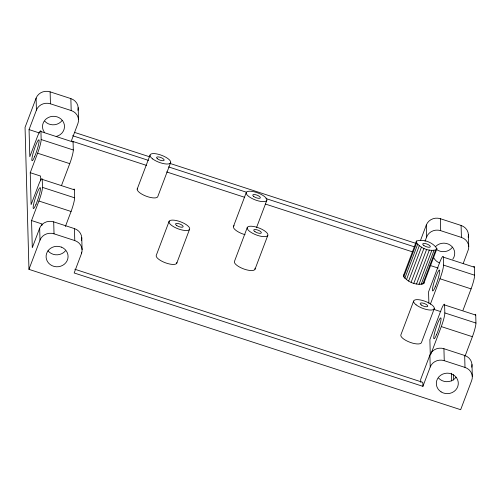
<?xml version="1.0" encoding="UTF-8"?>
<svg xmlns="http://www.w3.org/2000/svg" width="501" height="501" viewBox="0 0 501 501"><rect width="100%" height="100%" fill="white"/><g stroke="black" fill="none" stroke-linecap="round" stroke-linejoin="round"><path stroke-width="0.75" d="M403.349 275.882L416.488 241.056C423.395 238.695 433.202 242.446 436.903 248.715L423.765 283.541C416.863 285.902 407.056 282.144 403.349 275.882L403.674 274.968M416.488 241.056L416.168 241.97C419.869 248.233 429.676 251.99 436.578 249.63L436.903 248.715M423.765 283.541L424.09 282.627M77.962 110.352A10.997 10.245 -1.6 0 0 70.86 98.597L50.119 91.852A10.997 10.245 -1.6 0 0 36.097 98.158L25.05 127.392L28.958 269.356L460.663 409.699L471.704 380.472A10.997 10.245 -1.6 0 0 464.997 367.421L464.665 355.466L443.924 348.721A10.997 10.245 -1.6 0 0 429.902 355.027L420.683 379.42L420.765 382.319M61.642 185.126L69.752 163.652A10.997 1.422 -72 0 0 73.303 149.987L73.083 142.021L40.938 131.569A10.997 1.422 -72 0 0 37.168 137.261L29.809 156.744L29.058 129.602L36.423 110.12L36.097 98.158M71.073 211.478A10.997 1.415 -72 0 0 74.611 197.832L74.398 189.841L42.253 179.396A10.997 1.422 -72 0 0 38.489 185.088L31.118 204.59L30.242 172.701L37.606 153.2A10.997 1.422 -72 0 0 41.157 139.541L40.938 131.569M81.538 240.361A10.997 10.245 -1.6 0 0 74.436 228.606L53.701 221.862A10.997 10.245 -1.6 0 0 39.673 228.168L32.296 247.701L31.55 220.546L38.928 201.026A10.997 1.422 -72 0 0 42.472 187.361L42.253 179.396M71.411 140.768L77.899 123.603A10.997 10.245 -1.6 0 0 71.192 110.552L70.86 98.597M28.958 269.356L39.999 240.129L39.673 228.168M65.387 226.521L71.073 211.478L38.928 201.026M81.438 252.116L81.481 253.612L74.167 272.97L422.913 386.346L430.227 366.989L429.902 355.027M137.18 189.134L149.993 155.216M170.716 162.399L157.896 196.311A10.997 3.726 20.7 0 1 145.716 196.01A10.997 3.726 20.7 0 1 137.656 188.276M169.188 221.166L156.375 255.078A10.997 3.726 20.7 0 0 165.743 262.912A10.997 3.726 20.7 0 0 176.878 262.418M176.678 263.382L189.491 229.471A10.997 3.726 20.7 0 0 176.108 220.503A10.997 3.726 20.7 0 0 172.425 225.982A10.997 3.726 20.7 0 0 189.491 229.471M233.46 226.427L246.273 192.516M247.256 227.542L234.443 261.453A10.997 3.726 20.7 0 0 244.757 269.306A10.997 3.726 20.7 0 0 255.003 268.198M256.468 227.755L266.826 200.337A10.997 3.726 20.7 0 0 252.61 191.476A10.997 3.726 20.7 0 0 250.212 197.469A10.997 3.726 20.7 0 0 266.826 200.337M255.015 269.237L267.828 235.32A10.997 3.726 20.7 0 0 253.55 226.471A10.997 3.726 20.7 0 0 251.251 232.502A10.997 3.726 20.7 0 0 267.828 235.32M403.731 277.028L416.544 243.117M404.795 278.331L417.609 244.413M420.633 240.073L426.32 225.018A10.997 10.245 -1.6 0 1 440.348 218.712L461.089 225.456A10.997 10.245 -1.6 0 1 468.191 237.211M406.468 279.69L419.281 245.778M408.628 281.023L421.447 247.106M411.139 282.232L423.959 248.321M413.832 283.24L426.645 249.329M416.513 283.979L429.326 250.062M418.999 284.393L431.812 250.481M413.626 301.139L400.806 335.056A10.997 3.726 20.7 0 0 410.369 342.433A10.997 3.726 20.7 0 0 421.491 342.459L434.304 308.541M421.128 284.455L433.947 250.544M422.756 284.167L435.569 250.256M463.2 263.52L468.516 249.166A10.997 10.245 -1.6 0 0 461.415 237.411L461.089 225.456M425.03 241.269L426.652 236.979L426.32 225.018M430.372 304.17L439.978 278.763A10.997 1.422 -72 0 0 443.529 265.104L443.31 257.132L474.485 267.271L474.635 275.218A10.997 1.422 -72 0 1 471.084 288.883L462.999 310.263M430.86 354.176L441.293 326.589A10.997 1.422 -72 0 0 444.844 312.931L444.581 304.52A10.997 1.422 -72 0 0 440.855 310.651L429.877 339.684L430.29 354.871M465.122 355.954L472.399 336.71A10.997 1.422 -72 0 0 475.95 323.051L475.731 315.079A10.997 1.422 -72 0 0 475.192 314.371M36.423 110.12A10.997 10.245 -1.6 0 1 50.451 103.813L71.192 110.552M426.652 236.979A10.997 10.245 -1.6 0 1 440.68 230.673L461.415 237.411M74.718 132.452L149.824 156.869M169.902 163.395L416.037 243.411M72.601 135.715L148.446 160.37M168.524 166.896L246.605 192.278M265.937 198.565L414.659 246.912M72.182 141.226L146.542 165.405M166.62 171.931L244.701 197.313M265.524 204.082L412.755 251.947M29.058 129.602L39.429 132.972M443.529 265.104L474.635 275.218M430.033 265.417L438.175 268.079M41.157 139.541L73.303 149.987M439.978 278.763L471.084 288.883M37.606 153.2L69.752 163.652M444.625 304.959L475.731 315.079M30.242 172.701L40.612 176.076L40.738 180.742M433.44 309.249L440.842 311.66M444.844 312.931L475.95 323.051M42.472 187.368L74.618 197.814M441.293 326.589L472.399 336.71M31.55 220.546L41.915 223.922L41.959 225.475M39.999 240.129A10.997 10.245 -1.6 0 1 54.027 233.823L74.768 240.561A10.997 10.245 -1.6 0 1 81.481 253.612M430.227 366.989A10.997 10.245 -1.6 0 1 444.255 360.682L464.997 367.421M74.799 269.225L422.806 382.357L422.913 386.346M468.41 234.543L468.742 246.498M471.986 364.553L472.318 376.514M453.33 374.648L453.48 380.077M451.345 373.239L451.558 380.998M440.348 218.712L440.68 230.673M443.924 348.721L444.255 360.682M428.875 303.249L428.562 291.858L439.54 262.825A10.997 1.422 -72 0 1 443.31 257.132M78.181 107.684L78.513 119.639M81.763 237.693L82.089 249.648M74.436 228.606L74.768 240.561M50.119 91.852L50.451 103.813M53.701 221.862L54.027 233.823M245.058 234.693A10.997 3.726 20.7 0 1 234.167 225.669M65.412 250.876A10.997 10.245 -1.6 0 1 47.964 250.782M464.665 355.466A10.997 10.245 -1.6 0 1 471.767 367.22M456.054 377.209A10.997 10.245 -1.6 0 1 438.632 378.149M473.658 266.845A10.997 1.422 -72 0 1 474.485 267.271M72.263 141.589A10.997 1.422 -72 0 1 73.083 142.021M73.854 189.146A10.997 1.422 -72 0 1 74.398 189.841M452.472 247.2A10.997 10.245 -1.6 0 1 436.058 249.091M435.551 246.58A10.997 10.245 -1.6 0 1 450.531 245.315A10.997 10.245 -1.6 0 1 452.804 259.161M439.408 262.837A10.997 10.245 -1.6 0 1 433.816 257.858M44.689 132.696A10.997 10.245 -1.6 0 1 48.14 117.61A10.997 10.245 -1.6 0 1 63.721 122.714A10.997 10.245 -1.6 0 1 56.2 136.466M62.23 120.365A10.997 10.245 -1.6 0 1 44.808 121.261M61.391 247.106L58.623 246.398A10.997 10.245 -1.6 0 0 46.562 259.568A10.997 10.245 -1.6 0 0 64.429 264.146A10.997 10.245 -1.6 0 0 61.391 247.106M152.692 158.949A10.997 3.726 20.7 0 0 170.24 163.257A10.997 3.726 20.7 0 0 158.134 154.22A10.997 3.726 20.7 0 0 152.692 158.949M157.339 158.704A4.046 1.371 20.7 0 0 163.89 160.52A4.046 1.371 20.7 0 0 159.838 157.201A4.046 1.371 20.7 0 0 157.339 158.704M253.756 196.492A4.046 1.371 20.7 0 0 260.201 198.052A4.046 1.371 20.7 0 0 255.698 194.732A4.046 1.371 20.7 0 0 253.756 196.492M254.99 231.675A4.046 1.371 20.7 0 0 261.278 232.959A4.046 1.371 20.7 0 0 256.362 229.658A4.046 1.371 20.7 0 0 254.99 231.675M176.778 225.55A4.046 1.371 20.7 0 0 183.072 226.853A4.046 1.371 20.7 0 0 178.174 223.546A4.046 1.371 20.7 0 0 176.778 225.55M35.966 204.446A10.997 1.422 -72 0 0 40.305 187.712A10.997 1.422 -72 0 0 34.143 202.116A10.997 1.422 -72 0 0 35.966 204.446M34.644 156.619A10.997 1.422 -72 0 0 38.99 139.885A10.997 1.422 -72 0 0 32.822 154.289A10.997 1.422 -72 0 0 34.644 156.619M416.099 304.827A10.997 3.726 20.7 0 0 433.753 309.368A10.997 3.726 20.7 0 0 422.042 300.331A10.997 3.726 20.7 0 0 416.099 304.827M421.297 305.003A4.046 1.371 20.7 0 0 427.66 306.418A4.046 1.371 20.7 0 0 422.938 303.105A4.046 1.371 20.7 0 0 421.297 305.003M423.865 245.503A4.046 1.371 20.7 0 0 430.234 246.918A4.046 1.371 20.7 0 0 425.506 243.605A4.046 1.371 20.7 0 0 423.865 245.503M436.559 334.668A10.997 1.422 -72 0 0 440.911 317.935A10.997 1.422 -72 0 0 434.736 332.338A10.997 1.422 -72 0 0 436.559 334.668M435.244 286.841A10.997 1.422 -72 0 0 439.596 270.108A10.997 1.422 -72 0 0 433.421 284.512A10.997 1.422 -72 0 0 435.244 286.841M441.093 391.882A10.997 10.245 -1.6 0 0 458.271 384.161A10.997 10.245 -1.6 0 0 442.565 374.178A10.997 10.245 -1.6 0 0 441.093 391.882"/></g></svg>
